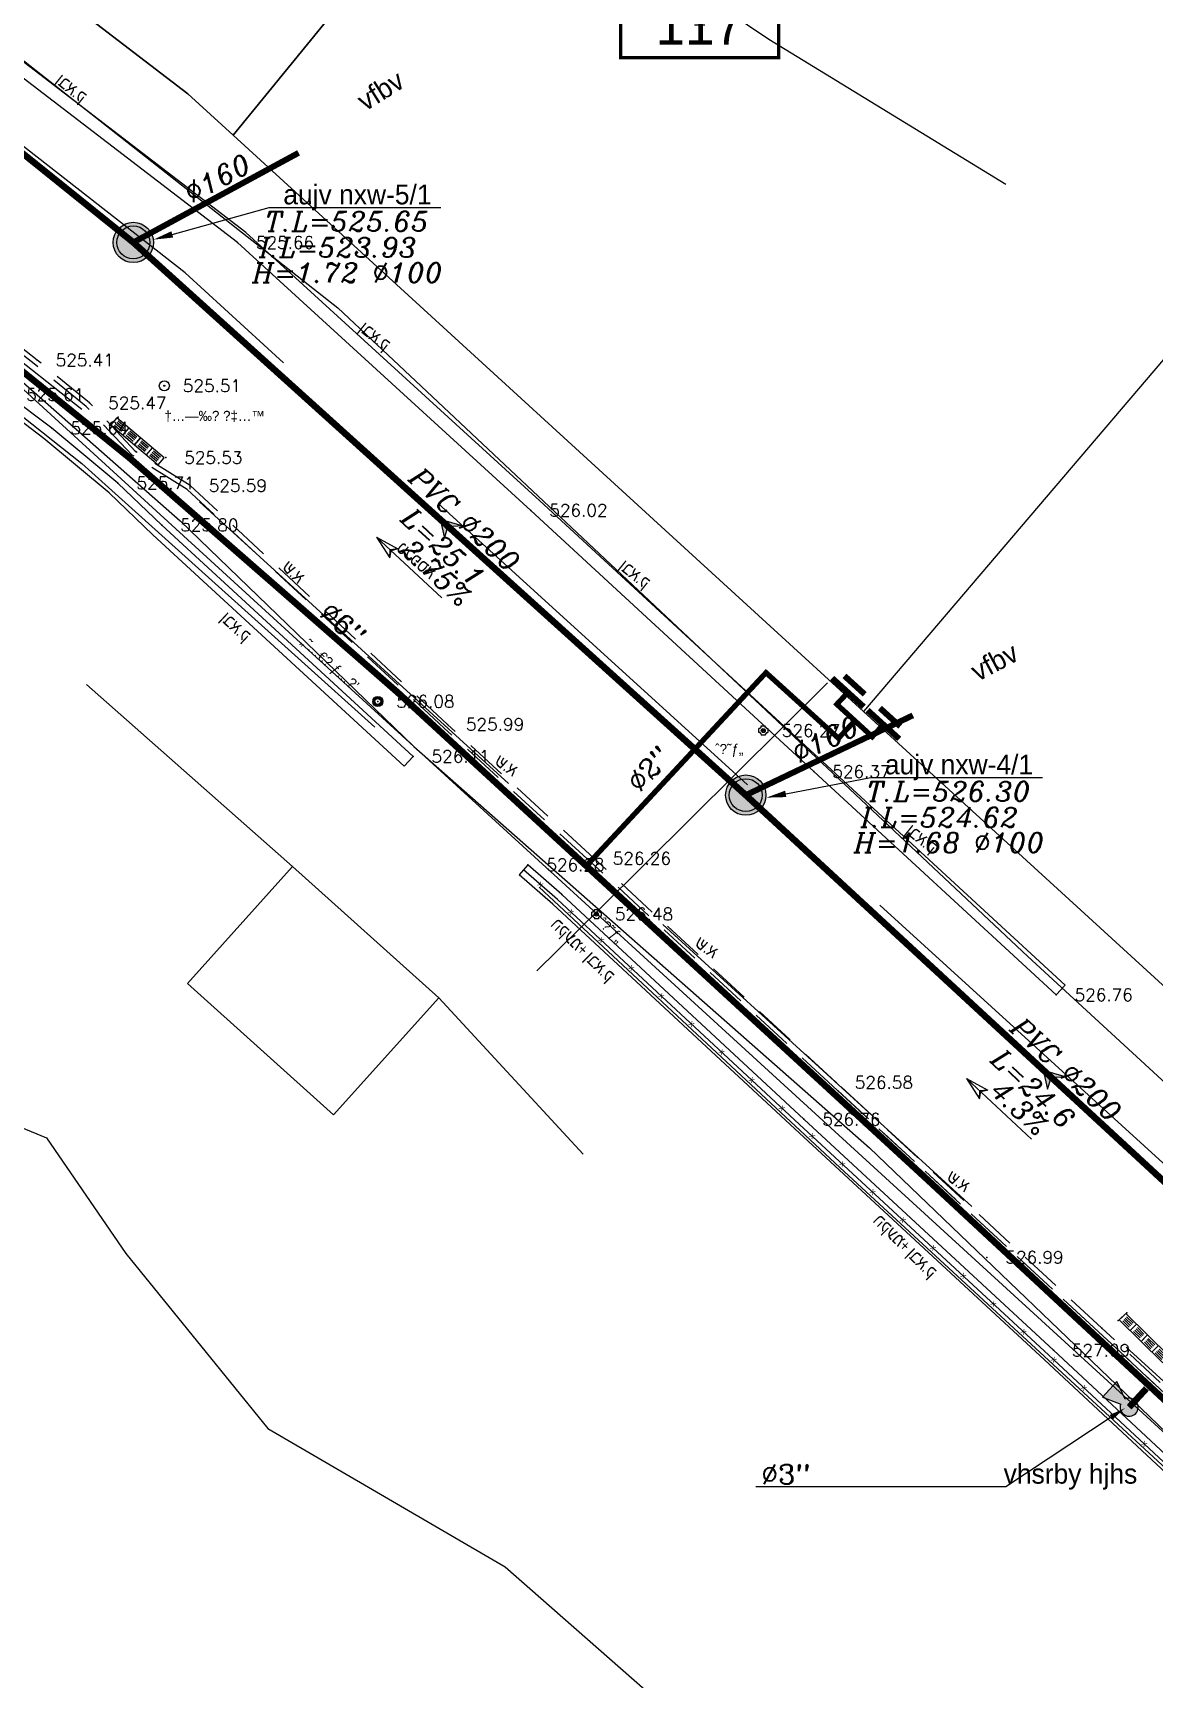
# Model space of a CAD drawing. Header units: metres. Extents: x 222509 to 223547, y 765290 to 766147.
# Drawn here: x 223160.17 to 223194.22, y 765807.46 to 765857.45 of the extents above; entities that cross this region are included whole.
import ezdxf
from ezdxf import colors
from ezdxf.entities.mleader import LeaderData, LeaderLine
from ezdxf.enums import TextEntityAlignment as Align
from ezdxf.math import Vec2, Vec3

# ---------------------------------------------------------------- set-up
doc = ezdxf.new("R2010")
doc.units = ezdxf.units.M
doc.linetypes.add('DASHED', pattern=[19.05, 12.7, -6.35])
for name, color, linetype in [('1-קו מים', 170, 'Continuous'), ('biuv metuhnan 160', 240, 'Continuous'), ('biuv metuhnan 200', 240, 'Continuous'), ('Biuv-Metuhnan', 240, 'Continuous'), ('M2602', 8, 'Continuous'), ('M2606', 253, 'Continuous'), ('M4402', 8, 'Continuous'), ('M4611', 8, 'Continuous'), ('M4902', 8, 'Continuous'), ('M4903', 8, 'Continuous'), ('maim metuhnan', 150, 'Continuous'), ('maim metuhnan 2', 150, 'Continuous'), ('maim metuhnan 4', 150, 'Continuous'), ('maim metuhnan 6', 150, 'Continuous'), ('Maim-Kayam-Betol', 140, 'reka-biyuv$0$Reka_new$0$X_LINE-DASH2'), ('NOTE', 50, 'Continuous'), ('pcell', 160, 'Continuous'), ('PNT', 8, 'Continuous'), ('PNTELEV', 5, 'Continuous'), ('scellno', 160, 'Continuous'), ('Sewage-man-names', 240, 'Continuous'), ('TEXT-13', 13, 'Continuous')]:
    doc.layers.add(name, color=color, linetype=linetype)
for name, color, linetype, lineweight in [('M1510', 8, 'Continuous', 25), ('M2207', 8, 'Continuous', 25), ('M2401', 8, 'DASHED', 25), ('M2404', 8, 'DASHED', 25), ('M2601', 8, 'Continuous', 25), ('M2605', 8, 'Continuous', 25)]:
    doc.layers.add(name, color=color, linetype=linetype, lineweight=lineweight)
doc.styles.add('GLONASS', font='techno_n.shx', dxfattribs={"width": 0.86})
doc.styles.add('HANIT_TEXT', font='hebtxt')
doc.styles.add('HEBTXT', font='HEBTXT.SHX', dxfattribs={"width": 0.86})
doc.styles.add('ITALIC', font='italic')
doc.styles.add('miryal', font='miryl')
doc.styles.add('MIRYM', font='mirym.shx')
doc.styles.add('PTXT', font='txt.shx')
doc.styles.add('reka-biyuv$0$Reka_new$0$STANDARD', font='HEB')
doc.styles.add('S_COMPLEX', font='complex')
doc.styles.get("Standard").update_dxf_attribs({"font": 'arial.ttf'})
doc.styles.add('style10', font='miryl')
doc.linetypes.add('6_IN_CITY_WATER_LINES', pattern='A,40,-2,["6-WTR",Standard,S=5,R=0,X=-0.1,Y=-3],-30', length=72)
doc.linetypes.add('reka-biyuv$0$Reka_new$0$X_LINE-DASH2', pattern='A,0.5,-0.25,0.5,-0.0002,["X",reka-biyuv$0$Reka_new$0$STANDARD,S=0.3,R=0,X=0,Y=-0.14],-0.2', length=1.4502)

# ---------------------------------------------------------------- blocks, each defined once
blk = doc.blocks.new('G$C92A87C9E')
at = {"layer": 'Biuv-Metuhnan'}
h = blk.add_hatch(dxfattribs=at)
h.set_pattern_fill('ANSI31', color=0, scale=0.8, angle=233.7)
h.paths.add_polyline_path([(0.652, -1.317), (0, 0), (1.452, -0.228), (0.696, -0.511)])
h = blk.add_hatch(dxfattribs=at)
h.set_pattern_fill('ANSI31', color=256, scale=0.8, angle=233.7)
h.paths.add_polyline_path([(0.652, -1.317), (0, 0), (1.452, -0.228), (0.696, -0.511)])
h = blk.add_hatch(color=256, dxfattribs=at)
h.dxf.hatch_style = 1
h.paths.add_polyline_path([(0.526, -1.374), (0.042, -0.014), (1.478, -0.162), (0.597, -0.472)])
for p, q in [((0.042, -0.014), (1.478, -0.162)), ((0.042, -0.014), (0.526, -1.374)), ((0.526, -1.374), (0.597, -0.472)), ((1.478, -0.162), (0.597, -0.472))]:
    blk.add_line(p, q, dxfattribs=at)
blk = doc.blocks.new('G$C7550C811')
at = {"layer": 'Biuv-Metuhnan'}
for points in [[(-0.846, 0), (1.854, 0)], [(1.854, 0), (1.139, 0.182), (1.297, 0)], [(1.139, 0.182), (1.253, 0)], [(1.854, 0), (1.139, -0.182), (1.297, 0)], [(1.139, -0.182), (1.253, 0)]]:
    blk.add_lwpolyline(points, dxfattribs=at)
blk = doc.blocks.new('shuha-01')
h = blk.add_hatch(color=255)
h.dxf.hatch_style = 1
h.paths.add_polyline_path([(0.411, 0, 1), (-0.411, 0, 1)])
at = {"layer": 'Biuv-Metuhnan'}
h = blk.add_hatch(color=256, dxfattribs=at)
h.paths.add_polyline_path([(0.411, 0, 1), (-0.411, 0, 1)], flags=17)
h.paths.add_polyline_path([(0.503, 0, 1), (-0.503, 0, 1)])
for radius in [0.503, 0.411]:
    blk.add_circle((0, 0), radius, dxfattribs=at)
blk = doc.blocks.new('A$C50042630')
at = {"layer": 'maim metuhnan', "const_width": 0.18}
for points in [[(-0.649, 0), (0.649, 0)], [(-0.416, 0.3), (0.416, 0.3)]]:
    blk.add_lwpolyline(points, dxfattribs=at)
blk = doc.blocks.new('G$C64EFCDFC')
at = {"layer": '1-קו מים', "linetype": '6_IN_CITY_WATER_LINES'}
blk.add_hatch(color=0, dxfattribs=at).paths.add_polyline_path([(0.313, 0.451, 5.190473), (0.538, 0.111), (1.701, 0.351), (0.989, 1.427)])
at = {"layer": '1-קו מים', "color": 0}
blk.add_lwpolyline([(0.989, 1.427), (1.701, 0.351), (0.538, 0.111, -5.190473), (0.313, 0.451)], format="xyb", close=True, dxfattribs=at)
blk = doc.blocks.new('Cellno')
at = {"color": 2}
for points in [[(-0.4, 0), (0.4, 0)], [(0, 0.4), (0, -0.4)]]:
    blk.add_lwpolyline(points, dxfattribs=at)
at = {"layer": 'scellno', "const_width": 0.25}
blk.add_lwpolyline([(6, 2.5), (-6, 2.5), (-6, -2.5), (6, -2.5)], close=True, dxfattribs=at)
at = {"layer": 'scellno', "style": 'HEBTXT'}
blk.add_attdef('CELLNO', text='', height=3, dxfattribs=at).set_placement((0, 0), align=Align.MIDDLE)
at = {"layer": 'scellno', "style": 'HEBTXT', "flags": 1}
for tag, p in [('CODE', (-0.29, -6)), ('AREA', (0.21, -8.97))]:
    blk.add_attdef(tag, text='', height=2.5, dxfattribs=at).set_placement(p, align=Align.CENTER)
blk = doc.blocks.new('G$C915B2375')
at = {"layer": 'pcell'}
blk.add_lwpolyline([(223345.787, 765687.356), (223313.849, 765712.699), (223303.244, 765719.951), (223298.222, 765724.288), (223270.03, 765748.637), (223262.107, 765755.48), (223242.789, 765770.583), (223241.166, 765771.852), (223222.962, 765788.758), (223218.094, 765793.279), (223213.307, 765797.765), (223158.459, 765847.919)], dxfattribs=at)
blk.add_lwpolyline([(223153.64, 765864.204), (223164.879, 765855.599), (223166.249, 765854.347), (223185.394, 765836.845), (223202.838, 765820.9), (223204.001, 765819.834), (223218.774, 765806.329), (223229.851, 765796.177), (223235.984, 765790.507), (223244.354, 765777.812, 0.082779), (223250.192, 765777.768), (223272.504, 765759.967), (223282.06, 765752.337), (223283.728, 765751.005), (223284.674, 765750.238), (223299.106, 765738.398), (223308.679, 765730.611), (223310.675, 765728.987), (223314.643, 765726.262, 0.016108), (223319.745, 765723.151, 0.020548)], format="xyb", dxfattribs=at)
for points in [[(223164.744, 765877.8), (223177.356, 765867.949), (223166.249, 765854.347), (223164.879, 765855.599), (223153.64, 765864.204)], [(223177.356, 765867.949), (223179.304, 765870.334), (223194.911, 765859.163), (223197.51, 765857.302), (223198.354, 765856.698), (223200.815, 765854.937), (223185.394, 765836.845), (223166.249, 765854.347)], [(223209.561, 765848.676), (223200.815, 765854.937), (223185.394, 765836.845), (223202.838, 765820.9), (223219.141, 765841.794), (223217.009, 765843.536), (223216.908, 765843.398)]]:
    blk.add_lwpolyline(points, close=True, dxfattribs=at)
at = {"layer": 'scellno', "xscale": 0.4, "yscale": 0.4, "zscale": 0.4}
blk.add_blockref('Cellno', (223180.424, 765857.696), dxfattribs=at).add_auto_attribs({'CELLNO': '117'})
blk = doc.blocks.new('SRVPNO1')
at = {"layer": 'PNTELEV', "color": 8, "style": 'PTXT'}
blk.add_attdef('ELEV2', (1.5, -0.5), '', height=1, dxfattribs=at)
blk = doc.blocks.new('M4903_S')
for p, q in [((-0.1, 0.293), (-0.4, 0.293)), ((-0.1, 0.093), (-0.4, 0.093)), ((0, 0.5), (0, -0.5)), ((0.4, 0.293), (0.1, 0.293)), ((0.4, 0.093), (0.1, 0.093)), ((-0.1, -0.107), (-0.4, -0.107)), ((-0.1, -0.307), (-0.4, -0.307)), ((0.4, -0.107), (0.1, -0.107)), ((0.4, -0.307), (0.1, -0.307))]:
    blk.add_line(p, q)
blk.add_lwpolyline([(-0.5, -0.5), (0.5, -0.5), (0.5, 0.5), (-0.5, 0.5)], close=True)
blk.add_lwpolyline([(-0.5, 0.5), (-0.5, 0), (-0.5, -0.5)])
at = {"style": 'HANIT_TEXT'}
blk.add_attdef('NAME', text='', height=1, dxfattribs=at).set_placement((0, -1), align=Align.TOP_CENTER)
blk.add_attdef('DESC', text='', height=1, dxfattribs=at).set_placement((-1, -2.5), align=Align.TOP_RIGHT)
blk.add_attdef('MARK', text='', height=1, dxfattribs=at).set_placement((0, -2.5), align=Align.TOP_LEFT)
at = {"style": 'HANIT_TEXT', "flags": 1}
blk.add_attdef('OWNER', text='', height=1, dxfattribs=at).set_placement((0, -4), align=Align.TOP_CENTER)
blk = doc.blocks.new('M4611_E')
for points in [[(-0.35, 0.2), (-0.46, 0.2)], [(-0.46, -0.2), (-0.46, 0.2)], [(-0.2, 0.35), (-0.2, 0.46)], [(-0.2, 0.46), (0.2, 0.46)], [(0.2, 0.35), (0.2, 0.46)], [(0.35, 0.2), (0.46, 0.2)], [(0.46, 0.2), (0.46, -0.2)], [(-0.35, -0.2), (-0.46, -0.2)], [(-0.2, -0.35), (-0.2, -0.46)], [(0.2, -0.46), (-0.2, -0.46)], [(0.2, -0.35), (0.2, -0.46)], [(0.35, -0.2), (0.46, -0.2)]]:
    blk.add_lwpolyline(points)
for radius in [0.2, 0.1]:
    blk.add_circle((0, 0), radius)
for start, end in [(120, 150), (30, 60), (210, 240), (300, 330)]:
    blk.add_arc((0, 0), 0.4, start, end)
at = {"style": 'HANIT_TEXT'}
for tag, p in [('NAME', (0, -1)), ('HEIGHT', (0, -2.5))]:
    blk.add_attdef(tag, text='', height=1, dxfattribs=at).set_placement(p, align=Align.TOP_CENTER)
blk.add_attdef('DESC', text='', height=1, dxfattribs=at).set_placement((-1, -4), align=Align.TOP_RIGHT)
blk.add_attdef('MARK', text='', height=1, dxfattribs=at).set_placement((0, -4), align=Align.TOP_LEFT)
at = {"style": 'HANIT_TEXT', "flags": 1}
blk.add_attdef('OWNER', text='', height=1, dxfattribs=at).set_placement((0, -5.5), align=Align.TOP_CENTER)
blk = doc.blocks.new('M4402_E')
for radius in [0.5, 0.45, 0.4, 0.35, 0.3]:
    blk.add_circle((0, 0), radius)
at = {"style": 'HANIT_TEXT'}
for tag, p in [('NAME', (0, -1)), ('HEIGHT', (0, -2.5))]:
    blk.add_attdef(tag, text='', height=1, dxfattribs=at).set_placement(p, align=Align.TOP_CENTER)
blk.add_attdef('DESC', text='', height=1, dxfattribs=at).set_placement((-1, -4), align=Align.TOP_RIGHT)
blk.add_attdef('MARK', text='', height=1, dxfattribs=at).set_placement((0, -4), align=Align.TOP_LEFT)
at = {"style": 'HANIT_TEXT', "flags": 1}
for tag, p in [('OWNER', (0, -5.5)), ('TYPE', (0, -7))]:
    blk.add_attdef(tag, text='', height=1, dxfattribs=at).set_placement(p, align=Align.TOP_CENTER)
blk = doc.blocks.new('M4902_S')
for radius in [0.5, 0.05]:
    blk.add_circle((0, 0), radius)
at = {"style": 'HANIT_TEXT'}
blk.add_attdef('NAME', text='', height=1, dxfattribs=at).set_placement((0, -1), align=Align.TOP_CENTER)
blk.add_attdef('DESC', text='', height=1, dxfattribs=at).set_placement((-1, -2.5), align=Align.TOP_RIGHT)
blk.add_attdef('MARK', text='', height=1, dxfattribs=at).set_placement((0, -2.5), align=Align.TOP_LEFT)
at = {"style": 'HANIT_TEXT', "flags": 1}
blk.add_attdef('OWNER', text='', height=1, dxfattribs=at).set_placement((0, -4), align=Align.TOP_CENTER)
blk = doc.blocks.new('G$CFB36F9AD')
at = {"layer": 'M2404', "ltscale": 0.1}
for points in [[(223251.092, 765764.428), (223239.101, 765775.202), (223234.137, 765779.722), (223226.706, 765786.517), (223225.65, 765786.611), (223224.255, 765788.083), (223223.989, 765789.113), (223217.659, 765794.981), (223208.879, 765803.053), (223199.985, 765811.263), (223192.642, 765818.114), (223184.572, 765825.576), (223177.219, 765832.38), (223172.761, 765836.451), (223164.95, 765843.703), (223163.286, 765844.743), (223161.894, 765846.213), (223160.298, 765847.513), (223152.424, 765853.717)], [(223250.992, 765764.316), (223239, 765775.091), (223234.036, 765779.611), (223226.642, 765786.372), (223225.58, 765786.467), (223224.119, 765788.008), (223223.855, 765789.033), (223217.557, 765794.871), (223208.777, 765802.943), (223199.883, 765811.153), (223192.54, 765818.004), (223184.47, 765825.466), (223177.117, 765832.27), (223172.659, 765836.341), (223164.858, 765843.583), (223163.19, 765844.626), (223161.792, 765846.103), (223160.204, 765847.396), (223152.332, 765853.598)], [(223184.47, 765825.466), (223192.54, 765818.004), (223199.883, 765811.153), (223208.777, 765802.943), (223217.557, 765794.871), (223223.855, 765789.033), (223224.119, 765788.008), (223225.58, 765786.467), (223226.642, 765786.372), (223234.036, 765779.611), (223239, 765775.091), (223250.992, 765764.316)]]:
    blk.add_lwpolyline(points, dxfattribs=at)
at = {"layer": 'M2601'}
blk.add_lwpolyline([(223238.046, 765773.939), (223233.115, 765778.423), (223222.817, 765787.922), (223216.385, 765793.778), (223207.916, 765801.656), (223199.017, 765809.861), (223191.031, 765817.295), (223183.447, 765824.31), (223176.101, 765831.137), (223175.072, 765832.035)], dxfattribs=at)
at = {"layer": 'M2605'}
for points in [[(223191.519, 765828.53), (223184.159, 765835.311), (223175.563, 765843.244), (223166.637, 765851.391), (223157.984, 765858.024), (223149.767, 765864.302), (223141.524, 765870.623), (223132.823, 765877.244), (223124.545, 765883.546), (223116.575, 765889.761), (223108.581, 765895.978), (223101.368, 765901.644), (223090.791, 765909.981)], [(223191.248, 765828.236), (223183.888, 765835.017), (223175.293, 765842.949), (223166.38, 765851.084), (223157.741, 765857.706), (223149.524, 765863.984), (223141.281, 765870.305), (223132.581, 765876.926), (223124.301, 765883.229), (223116.329, 765889.445), (223108.335, 765895.663), (223101.121, 765901.33), (223090.543, 765909.667)], [(223171.716, 765835.479), (223164.084, 765842.503), (223162.753, 765843.778), (223160.747, 765845.449), (223159.403, 765846.464), (223151.593, 765852.406), (223143.632, 765858.551), (223136.406, 765864.053), (223128.425, 765870.092), (223121.337, 765875.554), (223113.37, 765881.746), (223105.503, 765887.92), (223089.796, 765900.209)], [(223171.445, 765835.185), (223163.81, 765842.211), (223162.486, 765843.48), (223160.498, 765845.136), (223159.161, 765846.145), (223151.35, 765852.089), (223143.389, 765858.234), (223136.164, 765863.734), (223128.182, 765869.774), (223121.092, 765875.238), (223113.124, 765881.431), (223105.256, 765887.605), (223089.55, 765899.894)], [(223171.716, 765835.479), (223171.445, 765835.185)], [(223175.203, 765832.186), (223174.94, 765831.885)], [(223251.964, 765761.472), (223239.957, 765772.442), (223238.181, 765774.086), (223233.25, 765778.57), (223222.952, 765788.069), (223216.52, 765793.925), (223208.052, 765801.803), (223199.153, 765810.008), (223191.167, 765817.442), (223183.583, 765824.457), (223176.235, 765831.286), (223175.203, 765832.186)], [(223251.694, 765761.177), (223239.686, 765772.148), (223237.911, 765773.791), (223232.98, 765778.275), (223222.682, 765787.774), (223216.249, 765793.631), (223207.78, 765801.51), (223198.881, 765809.715), (223190.895, 765817.149), (223183.311, 765824.164), (223175.967, 765830.989), (223174.94, 765831.885)], [(223191.248, 765828.236), (223191.519, 765828.53)]]:
    blk.add_lwpolyline(points, dxfattribs=at)
at = {"layer": 'PNT'}
for p in [(223166.38, 765851.084, 525.662), (223160.298, 765847.513, 525.406), (223164.162, 765846.733, 525.507), (223161.894, 765846.213, 525.467), (223160.747, 765845.449, 525.635), (223162.498, 765845.537, 525.458), (223162.764, 765845.778, 525.48), (223163.286, 765844.743, 525.507), (223164.203, 765844.556, 525.526), (223162.753, 765843.778, 525.713), (223164.95, 765843.703, 525.59), (223175.293, 765842.949, 526.019), (223164.084, 765842.503, 525.796), (223170.646, 765837.147, 526.083), (223172.761, 765836.451, 525.991), (223182.355, 765836.263, 526.267), (223171.716, 765835.479, 526.106), (223183.888, 765835.017, 526.368), (223175.203, 765832.186, 526.283), (223177.219, 765832.38, 526.258), (223176.235, 765831.286, 526.413), (223177.286, 765830.689, 526.478), (223191.248, 765828.236, 526.762), (223184.572, 765825.576, 526.582), (223183.583, 765824.457, 526.762), (223189.146, 765820.263, 526.985), (223193.399, 765818.583, 526.889), (223192.642, 765818.114, 526.909), (223193.133, 765818.345, 526.887), (223191.167, 765817.442, 527.092)]:
    blk.add_point(p, dxfattribs=at)
at = {"layer": 'M4402'}
ref = blk.add_blockref('M4402_E', (223170.646, 765837.147, 526.083), dxfattribs=dict(at, xscale=0.3040000000037253, yscale=0.3040000000037253, zscale=0.1520000000020127))
ref.add_attrib('MARK', '„˜…€\x9a ƒ…\x8e’', dxfattribs={"layer": '0', "height": 0.304, "rotation": 318.0614, "style": 'HANIT_TEXT'}).set_placement((223168.481, 765839.15, 526.083), align=Align.TOP_LEFT)
at = {"layer": 'M4611'}
ref = blk.add_blockref('M4611_E', (223182.355, 765836.263, 526.267), dxfattribs=dict(at, xscale=0.3040000000037253, yscale=0.3040000000037253, zscale=0.1520000000019763))
ref.add_attrib('MARK', 'ˆ\x90˜ƒ„', dxfattribs={"layer": '0', "height": 0.304, "style": 'HANIT_TEXT'}).set_placement((223180.893, 765835.854, 526.267), align=Align.TOP_LEFT)
ref = blk.add_blockref('M4611_E', (223177.286, 765830.689, 526.478), dxfattribs=dict(at, xscale=0.3040000000037253, yscale=0.3040000000037253, zscale=0.1520000000019763))
ref.add_attrib('MARK', 'ˆ\x90˜ƒ„', dxfattribs={"layer": '0', "height": 0.304, "rotation": 317.489, "style": 'HANIT_TEXT'}).set_placement((223177.511, 765830.608, 526.478), align=Align.TOP_LEFT)
at = {"layer": 'M4902', "xscale": 0.3040000000037253, "yscale": 0.3040000000037253, "zscale": 0.1520000000019763}
blk.add_blockref('M4902_S', (223164.162, 765846.733, 525.507), dxfattribs=at).add_auto_attribs({'MARK': '†…—‰\x90 \x9a‡…™'})
at = {"layer": 'M4903'}
for p, xscale, yscale, zscale, rotation in [((223162.989, 765845.354), 0.9386691553908384, 0.2816007466171868, 0.1877338310802696, 319.6620567008134), ((223163.704, 765844.746, -649.016), 0.9386691553908384, 0.2816007466171868, 0.1877338310802696, 319.6620567008134), ((223193.596, 765818.138), 0.9268530044826577, 0.2780559013190214, 0.1853706008943352, 315.3808378297257), ((223194.256, 765817.487), 0.9268530044826577, 0.2780559013190214, 0.1853706008943352, 315.3808378297257)]:
    blk.add_blockref('M4903_S', p, dxfattribs=dict(at, xscale=xscale, yscale=yscale, zscale=zscale, rotation=rotation))
at = {"layer": 'PNT'}
ref = blk.add_blockref('SRVPNO1', (223166.38, 765851.084, 525.662), dxfattribs=dict(at, xscale=0.375, yscale=0.375, zscale=0.375))
ref.add_attrib('ELEV2', '525.66', (223166.943, 765850.897, 525.662), dxfattribs={"layer": 'PNTELEV', "color": 8, "height": 0.375, "style": 'PTXT'})
ref = blk.add_blockref('SRVPNO1', (223160.298, 765847.513, 525.406), dxfattribs=dict(at, xscale=0.375, yscale=0.375, zscale=0.375))
ref.add_attrib('ELEV2', '525.41', (223160.861, 765847.326, 525.406), dxfattribs={"layer": 'PNTELEV', "color": 8, "height": 0.375, "style": 'PTXT'})
ref = blk.add_blockref('SRVPNO1', (223164.162, 765846.733, 525.507), dxfattribs=dict(at, xscale=0.375, yscale=0.375, zscale=0.375))
ref.add_attrib('ELEV2', '525.51', (223164.725, 765846.546, 525.507), dxfattribs={"layer": 'PNTELEV', "color": 8, "height": 0.375, "style": 'PTXT'})
ref = blk.add_blockref('SRVPNO1', (223159.403, 765846.464, 525.609), dxfattribs=dict(at, xscale=0.375, yscale=0.375, zscale=0.375))
ref.add_attrib('ELEV2', '525.61', (223159.965, 765846.277, 525.609), dxfattribs={"layer": 'PNTELEV', "color": 8, "height": 0.375, "style": 'PTXT'})
ref = blk.add_blockref('SRVPNO1', (223161.894, 765846.213, 525.467), dxfattribs=dict(at, xscale=0.375, yscale=0.375, zscale=0.375))
ref.add_attrib('ELEV2', '525.47', (223162.457, 765846.025, 525.467), dxfattribs={"layer": 'PNTELEV', "color": 8, "height": 0.375, "style": 'PTXT'})
ref = blk.add_blockref('SRVPNO1', (223160.747, 765845.449, 525.635), dxfattribs=dict(at, xscale=0.375, yscale=0.375, zscale=0.375))
ref.add_attrib('ELEV2', '525.64', (223161.31, 765845.262, 525.635), dxfattribs={"layer": 'PNTELEV', "color": 8, "height": 0.375, "style": 'PTXT'})
ref = blk.add_blockref('SRVPNO1', (223164.203, 765844.556, 525.526), dxfattribs=dict(at, xscale=0.375, yscale=0.375, zscale=0.375))
ref.add_attrib('ELEV2', '525.53', (223164.766, 765844.368, 525.526), dxfattribs={"layer": 'PNTELEV', "color": 8, "height": 0.375, "style": 'PTXT'})
ref = blk.add_blockref('SRVPNO1', (223162.753, 765843.778, 525.713), dxfattribs=dict(at, xscale=0.375, yscale=0.375, zscale=0.375))
ref.add_attrib('ELEV2', '525.71', (223163.315, 765843.591, 525.713), dxfattribs={"layer": 'PNTELEV', "color": 8, "height": 0.375, "style": 'PTXT'})
ref = blk.add_blockref('SRVPNO1', (223164.95, 765843.703, 525.59), dxfattribs=dict(at, xscale=0.375, yscale=0.375, zscale=0.375))
ref.add_attrib('ELEV2', '525.59', (223165.513, 765843.515, 525.59), dxfattribs={"layer": 'PNTELEV', "color": 8, "height": 0.375, "style": 'PTXT'})
ref = blk.add_blockref('SRVPNO1', (223175.293, 765842.949, 526.019), dxfattribs=dict(at, xscale=0.375, yscale=0.375, zscale=0.375))
ref.add_attrib('ELEV2', '526.02', (223175.856, 765842.762, 526.019), dxfattribs={"layer": 'PNTELEV', "color": 8, "height": 0.375, "style": 'PTXT'})
ref = blk.add_blockref('SRVPNO1', (223164.084, 765842.503, 525.796), dxfattribs=dict(at, xscale=0.375, yscale=0.375, zscale=0.375))
ref.add_attrib('ELEV2', '525.80', (223164.647, 765842.316, 525.796), dxfattribs={"layer": 'PNTELEV', "color": 8, "height": 0.375, "style": 'PTXT'})
ref = blk.add_blockref('SRVPNO1', (223170.646, 765837.147, 526.083), dxfattribs=dict(at, xscale=0.375, yscale=0.375, zscale=0.375))
ref.add_attrib('ELEV2', '526.08', (223171.209, 765836.959, 526.083), dxfattribs={"layer": 'PNTELEV', "color": 8, "height": 0.375, "style": 'PTXT'})
ref = blk.add_blockref('SRVPNO1', (223172.761, 765836.451, 525.991), dxfattribs=dict(at, xscale=0.375, yscale=0.375, zscale=0.375))
ref.add_attrib('ELEV2', '525.99', (223173.323, 765836.264, 525.991), dxfattribs={"layer": 'PNTELEV', "color": 8, "height": 0.375, "style": 'PTXT'})
ref = blk.add_blockref('SRVPNO1', (223182.355, 765836.263, 526.267), dxfattribs=dict(at, xscale=0.375, yscale=0.375, zscale=0.375))
ref.add_attrib('ELEV2', '526.27', (223182.918, 765836.076, 526.267), dxfattribs={"layer": 'PNTELEV', "color": 8, "height": 0.375, "style": 'PTXT'})
ref = blk.add_blockref('SRVPNO1', (223171.716, 765835.479, 526.106), dxfattribs=dict(at, xscale=0.375, yscale=0.375, zscale=0.375))
ref.add_attrib('ELEV2', '526.11', (223172.278, 765835.292, 526.106), dxfattribs={"layer": 'PNTELEV', "color": 8, "height": 0.375, "style": 'PTXT'})
ref = blk.add_blockref('SRVPNO1', (223183.888, 765835.017, 526.368), dxfattribs=dict(at, xscale=0.375, yscale=0.375, zscale=0.375))
ref.add_attrib('ELEV2', '526.37', (223184.451, 765834.829, 526.368), dxfattribs={"layer": 'PNTELEV', "color": 8, "height": 0.375, "style": 'PTXT'})
ref = blk.add_blockref('SRVPNO1', (223177.219, 765832.38, 526.258), dxfattribs=dict(at, xscale=0.375, yscale=0.375, zscale=0.375))
ref.add_attrib('ELEV2', '526.26', (223177.782, 765832.193, 526.258), dxfattribs={"layer": 'PNTELEV', "color": 8, "height": 0.375, "style": 'PTXT'})
ref = blk.add_blockref('SRVPNO1', (223175.203, 765832.186, 526.283), dxfattribs=dict(at, xscale=0.375, yscale=0.375, zscale=0.375))
ref.add_attrib('ELEV2', '526.28', (223175.766, 765831.998, 526.283), dxfattribs={"layer": 'PNTELEV', "color": 8, "height": 0.375, "style": 'PTXT'})
ref = blk.add_blockref('SRVPNO1', (223177.286, 765830.689, 526.478), dxfattribs=dict(at, xscale=0.375, yscale=0.375, zscale=0.375))
ref.add_attrib('ELEV2', '526.48', (223177.848, 765830.502, 526.478), dxfattribs={"layer": 'PNTELEV', "color": 8, "height": 0.375, "style": 'PTXT'})
ref = blk.add_blockref('SRVPNO1', (223191.248, 765828.236, 526.762), dxfattribs=dict(at, xscale=0.375, yscale=0.375, zscale=0.375))
ref.add_attrib('ELEV2', '526.76', (223191.81, 765828.049, 526.762), dxfattribs={"layer": 'PNTELEV', "color": 8, "height": 0.375, "style": 'PTXT'})
ref = blk.add_blockref('SRVPNO1', (223184.572, 765825.576, 526.582), dxfattribs=dict(at, xscale=0.375, yscale=0.375, zscale=0.375))
ref.add_attrib('ELEV2', '526.58', (223185.134, 765825.389, 526.582), dxfattribs={"layer": 'PNTELEV', "color": 8, "height": 0.375, "style": 'PTXT'})
ref = blk.add_blockref('SRVPNO1', (223183.583, 765824.457, 526.762), dxfattribs=dict(at, xscale=0.375, yscale=0.375, zscale=0.375))
ref.add_attrib('ELEV2', '526.76', (223184.146, 765824.27, 526.762), dxfattribs={"layer": 'PNTELEV', "color": 8, "height": 0.375, "style": 'PTXT'})
ref = blk.add_blockref('SRVPNO1', (223189.146, 765820.263, 526.985), dxfattribs=dict(at, xscale=0.375, yscale=0.375, zscale=0.375))
ref.add_attrib('ELEV2', '526.99', (223189.709, 765820.076, 526.985), dxfattribs={"layer": 'PNTELEV', "color": 8, "height": 0.375, "style": 'PTXT'})
ref = blk.add_blockref('SRVPNO1', (223191.167, 765817.442, 527.092), dxfattribs=dict(at, xscale=0.375, yscale=0.375, zscale=0.375))
ref.add_attrib('ELEV2', '527.09', (223191.729, 765817.255, 527.092), dxfattribs={"layer": 'PNTELEV', "color": 8, "height": 0.375, "style": 'PTXT'})
at = {"layer": 'M2401', "ltscale": 2.5, "style": 'GLONASS', "text_generation_flag": 2, "width": 0.86}
blk.add_text('אספלט', height=0.375, rotation=318.8419, dxfattribs=at).set_placement((223172.224, 765840.842))
at = {"layer": 'M2404', "ltscale": 0.1, "style": 'GLONASS', "text_generation_flag": 2, "width": 0.86}
for rotation, p in [(316.3927, (223168.221, 765840.702)), (325.3732, (223174.743, 765834.852)), (325.3732, (223180.824, 765829.329)), (325.3732, (223188.473, 765822.227))]:
    blk.add_text('א.ש', height=0.375, rotation=rotation, dxfattribs=at).set_placement(p)
at = {"layer": 'M2601'}
for rotation, p in [(318.9085, (223175.585, 765831.588)), (317.0966, (223176.515, 765830.753)), (317.0966, (223177.43, 765829.902)), (317.0966, (223178.346, 765829.051)), (317.0966, (223179.262, 765828.2)), (317.0966, (223180.177, 765827.349)), (317.0966, (223181.093, 765826.498)), (317.0966, (223182.008, 765825.647)), (317.0966, (223182.924, 765824.796)), (317.232, (223183.841, 765823.946)), (317.232, (223184.758, 765823.098)), (317.232, (223185.676, 765822.249)), (317.232, (223186.593, 765821.4)), (317.232, (223187.511, 765820.551)), (317.232, (223188.429, 765819.702)), (317.232, (223189.346, 765818.854)), (317.232, (223190.264, 765818.005)), (317.0502, (223191.181, 765817.156)), (317.0502, (223192.096, 765816.304)), (317.0502, (223193.011, 765815.452)), (317.0502, (223193.926, 765814.6))]:
    blk.add_text('X', height=0.15, rotation=rotation, dxfattribs=at).set_placement(p, align=Align.MIDDLE_CENTER)
at = {"layer": 'M2605', "style": 'GLONASS', "text_generation_flag": 2, "width": 0.86}
for s, rotation, p in [('ק.אבן', 321.0957, (223161.629, 765855.304)), ('ק.אבן', 321.0957, (223170.848, 765847.777)), ('ק.אבן', 321.0957, (223178.742, 765840.55)), ('ק.אבן', 317.1486, (223166.592, 765838.932)), ('ק.אבן', 321.0957, (223187.452, 765832.515)), ('ק.אבן +מעקה', 315.1527, (223177.628, 765828.602)), ('ק.אבן +מעקה', 315.1527, (223187.416, 765819.609))]:
    blk.add_text(s, height=0.375, rotation=rotation, dxfattribs=at).set_placement(p)
blk = doc.blocks.new('G$CEBE070F1')
at = {"layer": 'M1510'}
blk.add_polyline3d([(223097.42, 765859.41, 520.29), (223102.45, 765858.93, 521.75), (223113.35, 765854.38, 522.72), (223125.16, 765849.45, 522.74), (223131.43, 765845.12, 522.67), (223139.41, 765836.6, 523.64), (223144.59, 765832.51, 524.02), (223149.98, 765828.86, 524.16), (223156.16, 765825.72, 524.81), (223160.58, 765823.89, 525.26), (223162.99, 765820.38, 525.28), (223167.31, 765815.07, 524.24), (223174.51, 765810.87, 524.14), (223181.6, 765804.64, 524.36), (223191.27, 765798.99, 524.7)], dxfattribs=at)
at = {"layer": 'M2207'}
blk.add_polyline3d([(223164.87, 765828.58, 526.64), (223169.3, 765824.59, 526.86), (223172.5, 765828.15, 527.3), (223168.06, 765832.14, 527.13), (223164.87, 765828.58, 526.64)], close=True, dxfattribs=at)
at = {"layer": 'M2401'}
blk.add_polyline3d([(223260.42, 765777.99, 535.54), (223260.98, 765777.48, 535.43), (223261.39, 765776.99, 535.34), (223261.48, 765776.83, 535.21), (223261.62, 765776.27, 535.13), (223261.17, 765774.01, 534.64), (223257.98, 765766.81, 533.43), (223257.79, 765766.57, 533.42), (223257.63, 765766.4, 533.29), (223257, 765766.45, 533.28), (223256.71, 765766.64, 533.23), (223243.17, 765778.38, 531.19), (223228.68, 765791.34, 529.4), (223209.37, 765809.59, 528.16), (223181.88, 765834.62, 526.78), (223164.79, 765850.16, 525.94), (223133.33, 765874.76, 524.41)], dxfattribs=at)
at = {"layer": 'M2404'}
blk.add_polyline3d([(223136.73, 765865.69, 524.89), (223165.23, 765843.21, 526.29), (223195.5, 765815.6, 527.64), (223213, 765799.29, 528.66), (223226.84, 765786.49, 529.72), (223250.24, 765765.23, 532.67), (223261.6, 765755.73, 534.33), (223280.88, 765740.1, 537.4), (223298.48, 765725.96, 540.27), (223305.58, 765720.58, 541.46), (223323.64, 765708.65, 543.83)], dxfattribs=at)
at = {"layer": 'M2602'}
for points in [[(223168.06, 765832.14, 527.13), (223161.8, 765837.66, 525.51)], [(223172.5, 765828.15, 527.3), (223176.88, 765823.4, 525.33)]]:
    blk.add_polyline3d(points, dxfattribs=at)
at = {"layer": 'M2605'}
for points in [[(223046.45, 765939, 521.08), (223051.71, 765937.8, 521.33), (223057.33, 765935.38, 521.58), (223067.05, 765928.89, 522.2), (223079.37, 765919.19, 523.02), (223100.04, 765902.65, 523.92), (223121.07, 765886.13, 524.61), (223140.71, 765871.24, 525.55), (223159.18, 765857.17, 526.49), (223169.43, 765849.1, 527.33), (223190.39, 765829.4, 527.74), (223201.32, 765819.34, 528.16)], [(223091.16, 765898.87, 523.01), (223115.08, 765879.9, 524.13), (223128.3, 765869.71, 524.75), (223144.26, 765857.44, 525.45), (223159.55, 765846.04, 526.13), (223161.66, 765844.37, 526.23), (223170.56, 765836.37, 526.64)], [(223175.55, 765831.51, 526.95), (223184.68, 765822.99, 527.35), (223195.52, 765812.98, 527.84), (223207.36, 765801.98, 528.52), (223223.62, 765786.92, 529.66), (223226.14, 765784.47, 529.92)]]:
    blk.add_polyline3d(points, dxfattribs=at)
at = {"layer": 'M2606'}
blk.add_polyline3d([(223158.95, 765873.46, 527.85), (223162.08, 765871.62, 528.14), (223173.36, 765863.43, 528.86), (223182.52, 765857.26, 529.48), (223189.72, 765852.86, 530.02)], dxfattribs=at)
blk = doc.blocks.new('G$CDE37A9AE')
at = {"layer": 'biuv metuhnan 160', "const_width": 0.18}
blk.add_lwpolyline([(223163.22, 765851.088), (223168.239, 765853.808)], dxfattribs=at)
at = {"layer": 'biuv metuhnan 160', "const_width": 0.18, "elevation": 532.723}
blk.add_lwpolyline([(223181.823, 765834.302), (223186.898, 765836.725)], dxfattribs=at)
at = {"layer": 'biuv metuhnan 200'}
blk.add_lwpolyline([(223106.03, 765787.05, 0.2, 0.2, 0), (223107.425, 765790.158, 0.2, 0.2, 0), (223084.483, 765800.889, 0.2, 0.2, 0), (223048.217, 765817.764, 0.2, 0.2, 0), (223037.518, 765826.032, 0.2, 0.2, 0), (223033.914, 765839.765, 0.2, 0.2, 0), (223032.453, 765868.688, 0.2, 0.2, 0), (223030.849, 765897.18, 0.2, 0.2, 0), (223030.849, 765897.18, 0.2, 0.2, 0), (223030.849, 765897.18, 0.2, 0.2, 0), (223033.905, 765926.162, 0.2, 0.2, 0), (223059.708, 765933.144, 0.2, 0.2, 0), (223080.854, 765914.734, 0.2, 0.2, 0), (223096.759, 765902.355, 0.2, 0.2, 0), (223125.418, 765880.054, 0.2, 0.2, 0), (223138.543, 765869.981, 0.2, 0.2, 0), (223150.893, 765861.006, 0.2, 0.2, 0), (223163.22, 765851.088, 0.2, 0.2, 0), (223181.823, 765834.302, 0.2, 0.2, 0), (223199.904, 765817.6, 0.2, 0.2, 0), (223229.17, 765790.332, 0.2, 0.2, 0), (223256.284, 765764.886, 0.2, 0.2, 0)], format="xyseb", dxfattribs=at)
at = {"xscale": 1.217317252201134, "yscale": 1.217317252201134, "zscale": 1.217317252201134}
for p in [(223163.22, 765851.088), (223181.823, 765834.302)]:
    blk.add_blockref('shuha-01', p, dxfattribs=at)
at = {"layer": 'Biuv-Metuhnan', "xscale": 0.4999999999999999, "yscale": 0.4, "rotation": 348.3055957742485}
for p in [(223172.522, 765842.695, 532.723), (223190.841, 765825.964)]:
    blk.add_blockref('G$C92A87C9E', p, dxfattribs=at)
at = {"layer": 'NOTE', "rotation": 137}
for p in [(223171.967, 765840.869, -532.723), (223189.883, 765824.434, -532.723)]:
    blk.add_blockref('G$C7550C811', p, dxfattribs=at)
at = {"layer": 'Biuv-Metuhnan', "style": 'style10'}
for rotation, p in [(32, (223170.264, 765855.058)), (28, (223188.868, 765837.74, 532.723))]:
    blk.add_text('vfbv', height=0.6, rotation=rotation, dxfattribs=at).set_placement(p)
at = {"layer": 'Biuv-Metuhnan', "extrusion": (0, 0, -1), "style": 'miryal', "text_generation_flag": 2}
for s, p in [('aujv nxw-5/1', (-223170.027, 765852.544, 53.5)), ('aujv nxw-4/1', (-223188.299, 765835.234, 53.5))]:
    blk.add_text(s, height=0.6, dxfattribs=at).set_placement(p, align=Align.MIDDLE_CENTER)
at = {"layer": 'Sewage-man-names', "style": 'ITALIC'}
for s, rotation, p in [('%%C160', 28.3124, (223164.979, 765852.267)), ('PVC %%C200', 317.1721, (223171.546, 765843.881)), ('L=25.1', 317, (223171.308, 765842.656, -532.723)), ('2.75%%%', 317, (223171.296, 765841.705, -532.723)), ('%%C160', 25.9819, (223183.418, 765835.258)), ('PVC %%C200', 317.1721, (223189.816, 765827.178, -532.723)), ('L=24.6', 317, (223189.224, 765826.22, -532.723)), ('4.3%%%', 317, (223189.212, 765825.269, -532.723))]:
    blk.add_text(s, height=0.6, rotation=rotation, dxfattribs=at).set_placement(p)
for s, p in [('T.L=525.65', (223167.212, 765851.427)), ('I.L=523.93', (223167.043, 765850.636)), ('H=1.72 %%C100', (223166.83, 765849.871)), ('T.L=526.30', (223185.484, 765834.116)), ('I.L=524.62', (223185.316, 765833.326)), ('H=1.68 %%C100', (223185.103, 765832.561))]:
    blk.add_text(s, height=0.6, dxfattribs=at).set_placement(p)
at = {"layer": 'Biuv-Metuhnan'}
ml = blk.add_multileader_mtext('Standard', dxfattribs=at)
ml.set_content(' ', color=256)
ml.set_leader_properties()
ml.build(insert=Vec2(0, 0))
ml.multileader.update_dxf_attribs({"dogleg_length": 5.212, "arrow_head_size": 0.6})
ctx = ml.context
ctx.base_point, ctx.arrow_head_size, ctx.plane_origin = Vec3(223172.559, 765852.152), 0.6, Vec3(223164.175, 765851.537)
notes = []
notes.append((ctx, [(0, (1, 1, 0), (223167.346, 765852.152), (1, 0), 5.212, [(0, [(223163.826, 765851.171)], 0, [])])]))
ctx.mtext.insert, ctx.mtext.flow_direction = Vec3(223174.559, 765854.153), 5
ml = blk.add_multileader_mtext('Standard', dxfattribs=at)
ml.set_content(' ', color=256)
ml.set_leader_properties()
ml.build(insert=Vec2(0, 0))
ml.multileader.update_dxf_attribs({"dogleg_length": 5.212, "arrow_head_size": 0.6})
ctx = ml.context
ctx.base_point, ctx.arrow_head_size, ctx.plane_origin = Vec3(223190.831, 765834.842), 0.6, Vec3(223182.447, 765834.226)
notes.append((ctx, [(0, (1, 1, 0), (223185.619, 765834.842), (1, 0), 5.212, [(0, [(223182.447, 765834.226)], 0, [])])]))
ctx.mtext.insert, ctx.mtext.flow_direction = Vec3(223192.831, 765836.843), 5
for ctx, leaders in notes:
    for number, flags, end, landing, length, lines in leaders:
        leader = LeaderData()
        leader.index, (leader.has_last_leader_line, leader.has_dogleg_vector, leader.attachment_direction) = number, flags
        leader.last_leader_point, leader.dogleg_vector, leader.dogleg_length = Vec3(end), Vec3(landing), length
        for number, points, colour, breaks in lines:
            line = LeaderLine()
            line.index, line.vertices, line.color, line.breaks = number, Vec3.list(points), colors.encode_raw_color(colour), breaks
            leader.lines.append(line)
        ctx.leaders.append(leader)
blk = doc.blocks.new('G$C48AC2FB6')
at = {"layer": 'maim metuhnan 2', "const_width": 0.16}
for points in [[(223185.135, 765836.562), (223184.638, 765836.028), (223182.437, 765838.022), (223176.946, 765832.12)], [(223184.926, 765837.422), (223184.588, 765837.062), (223185.665, 765836.077), (223186.003, 765836.446)], [(223184.363, 765835.737), (223184.363, 765835.737)]]:
    blk.add_lwpolyline(points, dxfattribs=at)
at = {"layer": 'maim metuhnan 4', "const_width": 0.2}
blk.add_lwpolyline([(223193.467, 765815.712), (223193.993, 765816.283)], dxfattribs=at)
at = {"layer": 'maim metuhnan 6', "const_width": 0.2}
blk.add_lwpolyline([(223258.442, 765756.689), (223257.673, 765757.328), (223258.056, 765757.861), (223257.683, 765758.431), (223256.961, 765759.04), (223250.901, 765764.18), (223234.84, 765778.683), (223227.773, 765785.148), (223226.646, 765784.846), (223225.201, 765786.171), (223216.218, 765795.771), (223201.483, 765809.482), (223187.445, 765822.528), (223171.257, 765837.414), (223163.074, 765844.569), (223156.927, 765849.539)], dxfattribs=at)
at = {"layer": 'Maim-Kayam-Betol'}
for points in [[(223147.994, 765857.291), (223164.647, 765842.633), (223171.737, 765835.778), (223185.576, 765823.593), (223224.129, 765786.609), (223250.129, 765763.218), (223263.702, 765752.052), (223298.065, 765725.85)], [(223175.475, 765828.971), (223177.382, 765830.835), (223184.308, 765837.709)]]:
    blk.add_lwpolyline(points, dxfattribs=at)
at = {"layer": 'maim metuhnan', "ltscale": 0.05, "zscale": 23.95234735593796, "rotation": 317.7305792452262}
for p in [(223184.926, 765837.422), (223186.003, 765836.446)]:
    blk.add_blockref('A$C50042630', p, dxfattribs=at)
at = {"layer": 'maim metuhnan', "xscale": -0.4999999999999997, "yscale": 0.5, "zscale": 0.4, "rotation": 350.6409886676306}
blk.add_blockref('G$C64EFCDFC', (223193.467, 765815.712), dxfattribs=at)
at = {"layer": 'maim metuhnan', "style": 'S_COMPLEX'}
for s, rotation, p in [('%%C6"', 318, (223168.835, 765839.781, -538.75)), ('%%C2"', 48, (223178.605, 765834.351))]:
    blk.add_text(s, height=0.6, rotation=rotation, dxfattribs=at).set_placement(p)
at = {"layer": 'TEXT-13'}
for s, style, p in [('%%c3"', 'S_COMPLEX', (223182.294, 765813.376, 524.5)), ('vhsrby hjhs', 'MIRYM', (223189.656, 765813.392, 524.5))]:
    blk.add_text(s, height=0.6, dxfattribs=dict(at, style=style)).set_placement(p)
ml = blk.add_multileader_mtext('Standard', dxfattribs=at)
ml.set_content(' ', color=256)
ml.set_leader_properties()
ml.build(insert=Vec2(0, 0))
ml.multileader.update_dxf_attribs({"text_right_attachment_type": 6, "dogleg_length": 7.454, "arrow_head_size": 0.5})
ctx = ml.context
ctx.base_point, ctx.char_height, ctx.arrow_head_size, ctx.landing_gap_size, ctx.plane_origin = Vec3(223182.034, 765813.376, 524.5), 0.165, 0.5, 0.0824, Vec3(223221.968, 765944.255, 524.5)
ctx.right_attachment, ctx.text_align_type = 6, 2
notes = []
notes.append((ctx, [(0, (1, 1, 0), (223189.717, 765813.293, 524.5), (-1, 0), 7.454, [(0, [(223193.34, 765815.686, 524.5)], 0, [])])]))
ctx.mtext.insert, ctx.mtext.rotation, ctx.mtext.alignment, ctx.mtext.flow_direction = Vec3(223182.18, 765813.458, 524.5), 3.141593, 3, 5
for ctx, leaders in notes:
    for number, flags, end, landing, length, lines in leaders:
        leader = LeaderData()
        leader.index, (leader.has_last_leader_line, leader.has_dogleg_vector, leader.attachment_direction) = number, flags
        leader.last_leader_point, leader.dogleg_vector, leader.dogleg_length = Vec3(end), Vec3(landing), length
        for number, points, colour, breaks in lines:
            line = LeaderLine()
            line.index, line.vertices, line.color, line.breaks = number, Vec3.list(points), colors.encode_raw_color(colour), breaks
            leader.lines.append(line)
        ctx.leaders.append(leader)

msp = doc.modelspace()

# ---------------------------------------------------------------- block references
for name in ['G$CEBE070F1', 'G$C48AC2FB6', 'G$CDE37A9AE', 'G$C915B2375', 'G$CFB36F9AD']:
    msp.add_blockref(name, (0, 0))

doc.saveas('drawing.dxf')
